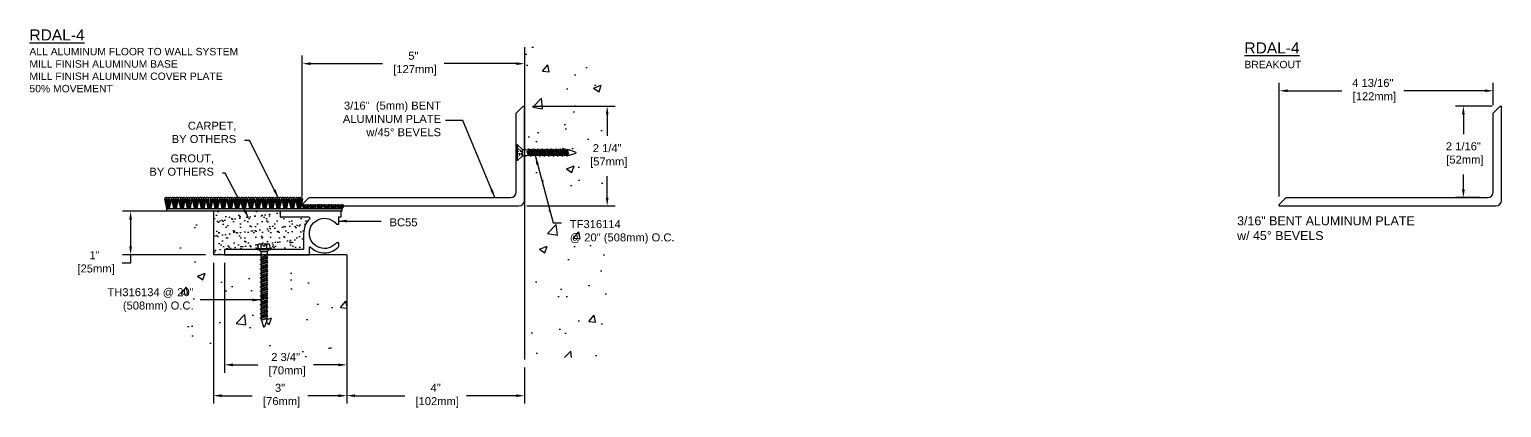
# Model space of a CAD drawing. Header units: inches. Extents: x -4.3 to 28.8, y 1 to 9.6.
import ezdxf

# ---------------------------------------------------------------- set-up
doc = ezdxf.new("R2010")
doc.units = ezdxf.units.IN
doc.header["$MEASUREMENT"] = 0
for name, color, linetype in [('Anchors', 4, 'Continuous'), ('Conditions', 1, 'Continuous'), ('Dimensions', 3, 'Continuous'), ('Metals', 7, 'Continuous'), ('Text', 2, 'Continuous')]:
    doc.layers.add(name, color=color, linetype=linetype)
doc.styles.add('ARIAL', font='arial.ttf')
doc.styles.get("Standard").update_dxf_attribs({"font": 'arial.ttf'})
doc.dimstyles.new('ARIAL', dxfattribs={"dimtxt": 0.18, "dimasz": 0.1875, "dimexe": 0.18, "dimexo": 0.18, "dimgap": 0.1875, "dimtad": 0, "dimtih": 1, "dimtoh": 1, "dimdec": 4, "dimzin": 0, "dimdsep": 46, "dimlunit": 4, "dimtxsty": 'ARIAL', "dimcen": 0.09, "dimadec": 0, "dimazin": 0, "dimtfac": 1, "dimtdec": 4, "dimtofl": 0, "dimtmove": 0, "dimatfit": 3, "dimfxl": 0, "dimfrac": 2, "dimtolj": 1, "dimtzin": 0, "dimarcsym": 0})

# ---------------------------------------------------------------- blocks, each defined once
blk = doc.blocks.new('Bc55')
blk.add_lwpolyline([(1.38, 0.855), (2.013, 0.855, -0.659567), (2.035, 0.804, 0.192706), (1.905, 0.48), (1.905, 0.12), (0.125, 0.12), (0.125, 0), (2.035, 0), (2.035, 0.162, -0.671875), (2.061, 0.172, 0.430668), (2.7, 0.183), (2.7, 0.27), (2.642, 0.27, -2.892356), (2.642, 0.69), (2.7, 0.69), (2.7, 0.855), (2.75, 0.855), (2.75, 0.98), (1.38, 0.98)], format="xyb", close=True)
blk = doc.blocks.new('TF-316114')
for p, q in [((-0.163, 0), (0.163, 0)), ((-0.104, -0.013), (-0.113, 0)), ((-0.176, -0.029), (-0.175, -0.01)), ((-0.176, -0.029), (0.176, -0.029)), ((-0.176, -0.029), (-0.07, -0.141)), ((-0.082, -0.047), (-0.091, -0.032)), ((-0.086, -0.33), (0.086, -0.28)), ((-0.086, -0.33), (-0.062, -0.317)), ((-0.086, -0.33), (-0.062, -0.343)), ((-0.074, -0.28), (0.032, -0.243)), ((-0.074, -0.28), (-0.062, -0.273)), ((-0.074, -0.28), (-0.062, -0.286)), ((-0.074, -0.381), (0.074, -0.33)), ((-0.07, -0.141), (0.07, -0.141)), ((-0.07, -0.141), (-0.07, -0.208)), ((-0.053, -0.09), (-0.069, -0.066)), ((-0.069, -0.218), (-0.063, -0.244)), ((-0.062, -0.273), (0.032, -0.243)), ((0.032, -0.243), (-0.062, -0.286)), ((-0.062, -0.253), (-0.062, -0.273)), ((0.062, -0.267), (-0.062, -0.317)), ((-0.062, -0.286), (-0.062, -0.317)), ((0.062, -0.293), (-0.062, -0.343)), ((-0.062, -0.375), (0.062, -0.324)), ((-0.031, -0.125), (-0.044, -0.104)), ((-0.031, -0.005), (-0.031, 0)), ((-0.03, -0.026), (-0.03, -0.019)), ((-0.028, -0.051), (-0.029, -0.032)), ((-0.026, -0.091), (-0.028, -0.065)), ((-0.024, -0.126), (-0.025, -0.11)), ((-0.024, -0.135), (-0.011, -0.135)), ((-0.002, -0.135), (0.018, -0.135)), ((0.037, -0.115), (0.024, -0.135)), ((0.024, -0.135), (0.025, -0.125)), ((0.025, -0.11), (0.026, -0.09)), ((0.027, -0.07), (0.029, -0.048)), ((0.03, -0.026), (0.031, -0.008)), ((0.066, -0.071), (0.049, -0.098)), ((0.062, -0.253), (0.062, -0.267)), ((0.086, -0.28), (0.062, -0.267)), ((0.086, -0.28), (0.062, -0.293)), ((0.062, -0.293), (0.062, -0.324)), ((0.074, -0.33), (0.062, -0.324)), ((0.074, -0.33), (0.062, -0.337)), ((0.069, -0.218), (0.063, -0.244)), ((0.07, -0.141), (0.176, -0.029)), ((0.07, -0.141), (0.07, -0.208)), ((0.09, -0.035), (0.075, -0.058)), ((0.11, -0.005), (0.098, -0.022)), ((0.176, -0.029), (0.175, -0.01)), ((-0.086, -0.432), (0.086, -0.381)), ((-0.086, -0.432), (-0.062, -0.419)), ((-0.086, -0.432), (-0.062, -0.445)), ((-0.086, -0.534), (0.086, -0.483)), ((-0.086, -0.534), (-0.062, -0.521)), ((-0.086, -0.534), (-0.062, -0.546)), ((-0.086, -0.635), (0.086, -0.584)), ((-0.086, -0.635), (-0.062, -0.622)), ((-0.086, -0.635), (-0.062, -0.648)), ((-0.074, -0.381), (-0.062, -0.375)), ((-0.074, -0.381), (-0.062, -0.387)), ((-0.074, -0.483), (0.074, -0.432)), ((-0.074, -0.483), (-0.062, -0.477)), ((-0.074, -0.483), (-0.062, -0.489)), ((-0.074, -0.584), (0.074, -0.534)), ((-0.074, -0.584), (-0.062, -0.578)), ((-0.074, -0.584), (-0.062, -0.59)), ((-0.074, -0.686), (0.074, -0.635)), ((0.062, -0.337), (-0.062, -0.387)), ((-0.062, -0.343), (-0.062, -0.375)), ((0.062, -0.368), (-0.062, -0.419)), ((-0.062, -0.387), (-0.062, -0.419)), ((0.062, -0.394), (-0.062, -0.445)), ((-0.062, -0.477), (0.062, -0.426)), ((0.062, -0.438), (-0.062, -0.489)), ((-0.062, -0.445), (-0.062, -0.477)), ((0.062, -0.47), (-0.062, -0.521)), ((-0.062, -0.489), (-0.062, -0.521)), ((0.062, -0.496), (-0.062, -0.546)), ((-0.062, -0.578), (0.062, -0.527)), ((0.062, -0.54), (-0.062, -0.59)), ((-0.062, -0.546), (-0.062, -0.578)), ((0.062, -0.571), (-0.062, -0.622)), ((-0.062, -0.59), (-0.062, -0.622)), ((0.062, -0.597), (-0.062, -0.648)), ((-0.062, -0.68), (0.062, -0.629)), ((0.062, -0.641), (-0.062, -0.692)), ((-0.062, -0.648), (-0.062, -0.68)), ((0.062, -0.337), (0.062, -0.368)), ((0.086, -0.381), (0.062, -0.368)), ((0.086, -0.381), (0.062, -0.394)), ((0.062, -0.394), (0.062, -0.426)), ((0.074, -0.432), (0.062, -0.426)), ((0.074, -0.432), (0.062, -0.438)), ((0.062, -0.438), (0.062, -0.47)), ((0.086, -0.483), (0.062, -0.47)), ((0.086, -0.483), (0.062, -0.496)), ((0.062, -0.496), (0.062, -0.527)), ((0.074, -0.534), (0.062, -0.527)), ((0.074, -0.534), (0.062, -0.54)), ((0.062, -0.54), (0.062, -0.571)), ((0.086, -0.584), (0.062, -0.571)), ((0.086, -0.584), (0.062, -0.597)), ((0.062, -0.597), (0.062, -0.629)), ((0.074, -0.635), (0.062, -0.629)), ((0.074, -0.635), (0.062, -0.641)), ((0.062, -0.641), (0.062, -0.673)), ((-0.086, -0.737), (0.086, -0.686)), ((-0.086, -0.737), (-0.062, -0.724)), ((-0.086, -0.737), (-0.062, -0.75)), ((-0.086, -0.838), (0.086, -0.787)), ((-0.086, -0.838), (-0.062, -0.825)), ((-0.086, -0.838), (-0.062, -0.851)), ((-0.086, -0.94), (0.086, -0.889)), ((-0.086, -0.94), (-0.062, -0.927)), ((-0.086, -0.94), (-0.062, -0.953)), ((-0.086, -1.041), (0.086, -0.991)), ((-0.074, -0.686), (-0.062, -0.68)), ((-0.074, -0.686), (-0.062, -0.692)), ((-0.074, -0.787), (0.074, -0.737)), ((-0.074, -0.787), (-0.062, -0.781)), ((-0.074, -0.787), (-0.062, -0.794)), ((-0.074, -0.889), (0.074, -0.838)), ((-0.074, -0.889), (-0.062, -0.883)), ((-0.074, -0.889), (-0.062, -0.895)), ((-0.074, -0.991), (0.074, -0.94)), ((-0.074, -0.991), (-0.062, -0.984)), ((-0.074, -0.991), (-0.062, -0.997)), ((0.062, -0.673), (-0.062, -0.724)), ((-0.062, -0.692), (-0.062, -0.724)), ((0.062, -0.699), (-0.062, -0.75)), ((-0.062, -0.781), (0.062, -0.73)), ((0.062, -0.743), (-0.062, -0.794)), ((-0.062, -0.75), (-0.062, -0.781)), ((0.062, -0.774), (-0.062, -0.825)), ((-0.062, -0.794), (-0.062, -0.825)), ((0.062, -0.8), (-0.062, -0.851)), ((-0.062, -0.883), (0.062, -0.832)), ((0.062, -0.844), (-0.062, -0.895)), ((-0.062, -0.851), (-0.062, -0.883)), ((0.062, -0.876), (-0.062, -0.927)), ((-0.062, -0.895), (-0.062, -0.927)), ((0.062, -0.902), (-0.062, -0.953)), ((-0.062, -0.984), (0.062, -0.934)), ((0.062, -0.946), (-0.062, -0.997)), ((-0.062, -0.953), (-0.062, -0.984)), ((0.062, -0.978), (-0.062, -1.028)), ((0.086, -0.686), (0.062, -0.673)), ((0.086, -0.686), (0.062, -0.699)), ((0.062, -0.699), (0.062, -0.73)), ((0.074, -0.737), (0.062, -0.73)), ((0.074, -0.737), (0.062, -0.743)), ((0.062, -0.743), (0.062, -0.774)), ((0.086, -0.787), (0.062, -0.774)), ((0.086, -0.787), (0.062, -0.8)), ((0.062, -0.8), (0.062, -0.832)), ((0.074, -0.838), (0.062, -0.832)), ((0.074, -0.838), (0.062, -0.844)), ((0.062, -0.844), (0.062, -0.876)), ((0.086, -0.889), (0.062, -0.876)), ((0.086, -0.889), (0.062, -0.902)), ((0.062, -0.902), (0.062, -0.934)), ((0.074, -0.94), (0.062, -0.934)), ((0.074, -0.94), (0.062, -0.946)), ((0.062, -0.946), (0.062, -0.978)), ((0.086, -0.991), (0.062, -0.978)), ((0.086, -0.991), (0.062, -1.003)), ((-0.086, -1.041), (-0.062, -1.028)), ((-0.086, -1.041), (-0.062, -1.054)), ((-0.086, -1.143), (0.086, -1.092)), ((-0.086, -1.143), (-0.062, -1.13)), ((-0.086, -1.143), (-0.062, -1.156)), ((-0.074, -1.092), (0.074, -1.041)), ((-0.074, -1.092), (-0.062, -1.086)), ((-0.074, -1.092), (-0.062, -1.098)), ((-0.062, -0.997), (-0.062, -1.028)), ((0.062, -1.003), (-0.062, -1.054)), ((-0.062, -1.086), (0.062, -1.035)), ((0.062, -1.047), (-0.062, -1.098)), ((-0.062, -1.054), (-0.062, -1.086)), ((0.062, -1.079), (-0.062, -1.13)), ((-0.062, -1.098), (-0.062, -1.13)), ((0.062, -1.105), (-0.062, -1.156)), ((-0.062, -1.156), (-0.062, -1.182)), ((-0.06, -1.197), (-0.01, -1.34)), ((-0.034, -1.18), (0.062, -1.137)), ((-0.034, -1.18), (0.074, -1.143)), ((0.062, -1.149), (-0.034, -1.18)), ((0.06, -1.197), (0.01, -1.34)), ((0.062, -1.003), (0.062, -1.035)), ((0.074, -1.041), (0.062, -1.035)), ((0.074, -1.041), (0.062, -1.047)), ((0.062, -1.047), (0.062, -1.079)), ((0.086, -1.092), (0.062, -1.079)), ((0.086, -1.092), (0.062, -1.105)), ((0.062, -1.105), (0.062, -1.137)), ((0.074, -1.143), (0.062, -1.137)), ((0.074, -1.143), (0.062, -1.149)), ((0.062, -1.149), (0.062, -1.182))]:
    blk.add_line(p, q)
for centre, radius, start, end in [((-0.163, -0.011), 0.0112, 90, 175), ((-0.023, -0.208), 0.0465, 180, 191.9357), ((-0.109, -0.253), 0.0465, 0, 11.9357), ((0.109, -0.253), 0.0465, 168.0643, 180), ((0.023, -0.208), 0.0465, 348.0643, 0), ((0.163, -0.011), 0.0112, 5, 90), ((-0.016, -1.182), 0.0465, 180, 199.3058), ((0.016, -1.182), 0.0465, 340.6942, 0), ((0, -1.335), 0.0106, 204.1001, 335.8999)]:
    blk.add_arc(centre, radius, start, end)
blk = doc.blocks.new('TF316114')
blk.add_blockref('TF-316114', (0, 0))
blk = doc.blocks.new('*D3')
at = {"layer": 'Defpoints', "color": 0}
for p in [(6.827, 9.157), (1.827, 8.788), (1.827, 5.613)]:
    blk.add_point(p, dxfattribs=at)
at = {"layer": 'Dimensions', "color": 0, "lineweight": -2}
for p, q in [((1.827, 5.793), (1.827, 8.968)), ((6.827, 8.977), (6.827, 8.608)), ((2.015, 8.788), (3.632, 8.788)), ((6.64, 8.788), (5.022, 8.788))]:
    blk.add_line(p, q, dxfattribs=at)
at = {"layer": 'Dimensions', "color": 0}
for points in [[(2.015, 8.819), (2.015, 8.756), (1.827, 8.788)], [(6.64, 8.819), (6.64, 8.756), (6.827, 8.788)]]:
    blk.add_solid(points, dxfattribs=at)
at = {"layer": 'Dimensions', "color": 0, "insert": (4.327, 8.788), "char_height": 0.18, "attachment_point": 5, "style": 'ARIAL'}
blk.add_mtext('\\A1;5"\\P [127mm]', dxfattribs=at)
blk = doc.blocks.new('TH-316134')
for p, q in [((-0.157, 0.019), (0.157, 0.019)), ((-0.157, 0), (-0.157, 0.019)), ((-0.157, 0), (0.157, 0)), ((-0.135, 0.029), (-0.129, 0.1)), ((-0.115, 0), (-0.07, -0.045)), ((-0.097, 0.127), (-0.027, 0.127)), ((-0.065, 0.019), (-0.065, 0.1)), ((-0.023, 0.083), (-0.027, 0.127)), ((-0.023, 0.083), (0.023, 0.083)), ((0.023, 0.083), (0.027, 0.127)), ((0.027, 0.127), (0.097, 0.127)), ((0.064, 0.019), (0.064, 0.1)), ((0.115, 0), (0.07, -0.045)), ((0.135, 0.029), (0.129, 0.1)), ((0.157, 0.019), (0.157, 0)), ((-0.086, -0.234), (0.086, -0.184)), ((-0.086, -0.234), (-0.062, -0.221)), ((-0.086, -0.234), (-0.062, -0.247)), ((-0.086, -0.336), (0.086, -0.285)), ((-0.086, -0.336), (-0.062, -0.323)), ((-0.074, -0.184), (0.032, -0.147)), ((-0.074, -0.184), (-0.062, -0.177)), ((-0.074, -0.184), (-0.062, -0.19)), ((-0.074, -0.285), (0.074, -0.234)), ((-0.074, -0.285), (-0.062, -0.279)), ((-0.074, -0.285), (-0.062, -0.291)), ((-0.07, -0.045), (0.07, -0.045)), ((-0.07, -0.045), (-0.07, -0.112)), ((-0.069, -0.122), (-0.063, -0.148)), ((0.032, -0.147), (-0.062, -0.19)), ((-0.062, -0.177), (0.032, -0.147)), ((-0.062, -0.157), (-0.062, -0.177)), ((0.062, -0.171), (-0.062, -0.221)), ((-0.062, -0.19), (-0.062, -0.221)), ((0.062, -0.197), (-0.062, -0.247)), ((-0.062, -0.279), (0.062, -0.228)), ((0.062, -0.241), (-0.062, -0.291)), ((-0.062, -0.247), (-0.062, -0.279)), ((0.062, -0.272), (-0.062, -0.323)), ((-0.062, -0.291), (-0.062, -0.323)), ((0.062, -0.298), (-0.062, -0.349)), ((-0.062, -0.381), (0.062, -0.33)), ((0.062, -0.157), (0.062, -0.171)), ((0.086, -0.184), (0.062, -0.171)), ((0.086, -0.184), (0.062, -0.197)), ((0.062, -0.197), (0.062, -0.228)), ((0.074, -0.234), (0.062, -0.228)), ((0.074, -0.234), (0.062, -0.241)), ((0.062, -0.241), (0.062, -0.272)), ((0.086, -0.285), (0.062, -0.272)), ((0.086, -0.285), (0.062, -0.298)), ((0.062, -0.298), (0.062, -0.33)), ((0.074, -0.336), (0.062, -0.33)), ((0.069, -0.122), (0.063, -0.148)), ((0.07, -0.045), (0.07, -0.112)), ((-0.086, -0.336), (-0.062, -0.349)), ((-0.086, -0.437), (0.086, -0.387)), ((-0.086, -0.437), (-0.062, -0.425)), ((-0.086, -0.437), (-0.062, -0.45)), ((-0.086, -0.539), (0.086, -0.488)), ((-0.086, -0.539), (-0.062, -0.526)), ((-0.086, -0.539), (-0.062, -0.552)), ((-0.086, -0.641), (0.086, -0.59)), ((-0.086, -0.641), (-0.062, -0.628)), ((-0.086, -0.641), (-0.062, -0.654)), ((-0.074, -0.387), (0.074, -0.336)), ((-0.074, -0.387), (-0.062, -0.381)), ((-0.074, -0.387), (-0.062, -0.393)), ((-0.074, -0.488), (0.074, -0.437)), ((-0.074, -0.488), (-0.062, -0.482)), ((-0.074, -0.488), (-0.062, -0.494)), ((-0.074, -0.59), (0.074, -0.539)), ((-0.074, -0.59), (-0.062, -0.584)), ((-0.074, -0.59), (-0.062, -0.596)), ((-0.074, -0.691), (0.074, -0.641)), ((0.062, -0.342), (-0.062, -0.393)), ((-0.062, -0.349), (-0.062, -0.381)), ((0.062, -0.374), (-0.062, -0.425)), ((-0.062, -0.393), (-0.062, -0.425)), ((0.062, -0.4), (-0.062, -0.45)), ((-0.062, -0.482), (0.062, -0.431)), ((0.062, -0.444), (-0.062, -0.494)), ((-0.062, -0.45), (-0.062, -0.482)), ((0.062, -0.475), (-0.062, -0.526)), ((-0.062, -0.494), (-0.062, -0.526)), ((0.062, -0.501), (-0.062, -0.552)), ((-0.062, -0.584), (0.062, -0.533)), ((0.062, -0.545), (-0.062, -0.596)), ((-0.062, -0.552), (-0.062, -0.584)), ((0.062, -0.577), (-0.062, -0.628)), ((-0.062, -0.596), (-0.062, -0.628)), ((0.062, -0.603), (-0.062, -0.654)), ((-0.062, -0.685), (0.062, -0.634)), ((0.062, -0.647), (-0.062, -0.698)), ((-0.062, -0.654), (-0.062, -0.685)), ((0.074, -0.336), (0.062, -0.342)), ((0.062, -0.342), (0.062, -0.374)), ((0.086, -0.387), (0.062, -0.374)), ((0.086, -0.387), (0.062, -0.4)), ((0.062, -0.4), (0.062, -0.431)), ((0.074, -0.437), (0.062, -0.431)), ((0.074, -0.437), (0.062, -0.444)), ((0.062, -0.444), (0.062, -0.475)), ((0.086, -0.488), (0.062, -0.475)), ((0.086, -0.488), (0.062, -0.501)), ((0.062, -0.501), (0.062, -0.533)), ((0.074, -0.539), (0.062, -0.533)), ((0.074, -0.539), (0.062, -0.545)), ((0.062, -0.545), (0.062, -0.577)), ((0.086, -0.59), (0.062, -0.577)), ((0.086, -0.59), (0.062, -0.603)), ((0.062, -0.603), (0.062, -0.634)), ((0.074, -0.641), (0.062, -0.634)), ((0.074, -0.641), (0.062, -0.647)), ((0.062, -0.647), (0.062, -0.678)), ((-0.086, -0.742), (0.086, -0.691)), ((-0.086, -0.742), (-0.062, -0.729)), ((-0.086, -0.742), (-0.062, -0.755)), ((-0.086, -0.844), (0.086, -0.793)), ((-0.086, -0.844), (-0.062, -0.831)), ((-0.086, -0.844), (-0.062, -0.857)), ((-0.086, -0.945), (0.086, -0.895)), ((-0.086, -0.945), (-0.062, -0.932)), ((-0.086, -0.945), (-0.062, -0.958)), ((-0.074, -0.691), (-0.062, -0.685)), ((-0.074, -0.691), (-0.062, -0.698)), ((-0.074, -0.793), (0.074, -0.742)), ((-0.074, -0.793), (-0.062, -0.787)), ((-0.074, -0.793), (-0.062, -0.799)), ((-0.074, -0.895), (0.074, -0.844)), ((-0.074, -0.895), (-0.062, -0.888)), ((-0.074, -0.895), (-0.062, -0.901)), ((-0.074, -0.996), (0.074, -0.945)), ((-0.074, -0.996), (-0.062, -0.99)), ((0.062, -0.678), (-0.062, -0.729)), ((-0.062, -0.698), (-0.062, -0.729)), ((0.062, -0.704), (-0.062, -0.755)), ((-0.062, -0.787), (0.062, -0.736)), ((0.062, -0.748), (-0.062, -0.799)), ((-0.062, -0.755), (-0.062, -0.787)), ((0.062, -0.78), (-0.062, -0.831)), ((-0.062, -0.799), (-0.062, -0.831)), ((0.062, -0.806), (-0.062, -0.857)), ((-0.062, -0.888), (0.062, -0.838)), ((0.062, -0.85), (-0.062, -0.901)), ((-0.062, -0.857), (-0.062, -0.888)), ((0.062, -0.882), (-0.062, -0.932)), ((-0.062, -0.901), (-0.062, -0.932)), ((0.062, -0.907), (-0.062, -0.958)), ((-0.062, -0.99), (0.062, -0.939)), ((0.062, -0.951), (-0.062, -1.002)), ((-0.062, -0.958), (-0.062, -0.99)), ((0.062, -0.983), (-0.062, -1.034)), ((0.086, -0.691), (0.062, -0.678)), ((0.086, -0.691), (0.062, -0.704)), ((0.062, -0.704), (0.062, -0.736)), ((0.074, -0.742), (0.062, -0.736)), ((0.074, -0.742), (0.062, -0.748)), ((0.062, -0.748), (0.062, -0.78)), ((0.086, -0.793), (0.062, -0.78)), ((0.086, -0.793), (0.062, -0.806)), ((0.062, -0.806), (0.062, -0.838)), ((0.074, -0.844), (0.062, -0.838)), ((0.074, -0.844), (0.062, -0.85)), ((0.062, -0.85), (0.062, -0.882)), ((0.086, -0.895), (0.062, -0.882)), ((0.086, -0.895), (0.062, -0.907)), ((0.062, -0.907), (0.062, -0.939)), ((0.074, -0.945), (0.062, -0.939)), ((0.074, -0.945), (0.062, -0.951)), ((0.062, -0.951), (0.062, -0.983)), ((0.086, -0.996), (0.062, -0.983)), ((-0.086, -1.047), (0.086, -0.996)), ((-0.086, -1.047), (-0.062, -1.034)), ((-0.086, -1.047), (-0.062, -1.06)), ((-0.086, -1.141), (0.086, -1.09)), ((-0.086, -1.141), (-0.062, -1.128)), ((-0.086, -1.141), (-0.062, -1.154)), ((-0.086, -1.242), (0.086, -1.191)), ((-0.086, -1.242), (-0.062, -1.229)), ((-0.086, -1.242), (-0.062, -1.255)), ((-0.086, -1.344), (0.086, -1.293)), ((-0.074, -0.996), (-0.062, -1.002)), ((-0.074, -1.09), (0.074, -1.039)), ((-0.074, -1.09), (-0.062, -1.084)), ((-0.074, -1.09), (-0.062, -1.096)), ((-0.074, -1.191), (0.074, -1.141)), ((-0.074, -1.191), (-0.062, -1.185)), ((-0.074, -1.191), (-0.062, -1.198)), ((-0.074, -1.293), (0.074, -1.242)), ((-0.074, -1.293), (-0.062, -1.287)), ((-0.074, -1.293), (-0.062, -1.299)), ((-0.062, -1.002), (-0.062, -1.034)), ((0.062, -1.009), (-0.062, -1.06)), ((-0.062, -1.084), (0.062, -1.033)), ((0.062, -1.045), (-0.062, -1.096)), ((-0.062, -1.052), (-0.062, -1.084)), ((0.062, -1.077), (-0.062, -1.128)), ((-0.062, -1.096), (-0.062, -1.128)), ((0.062, -1.103), (-0.062, -1.154)), ((-0.062, -1.185), (0.062, -1.134)), ((0.062, -1.147), (-0.062, -1.198)), ((-0.062, -1.154), (-0.062, -1.185)), ((0.062, -1.178), (-0.062, -1.229)), ((-0.062, -1.198), (-0.062, -1.229)), ((0.062, -1.204), (-0.062, -1.255)), ((-0.062, -1.287), (0.062, -1.236)), ((0.062, -1.248), (-0.062, -1.299)), ((-0.062, -1.255), (-0.062, -1.287)), ((0.062, -1.28), (-0.062, -1.331)), ((-0.062, -1.299), (-0.062, -1.331)), ((0.062, -1.306), (-0.062, -1.357)), ((0.086, -0.996), (0.062, -1.009)), ((0.062, -1.001), (0.062, -1.033)), ((0.074, -1.039), (0.062, -1.033)), ((0.074, -1.039), (0.062, -1.045)), ((0.062, -1.045), (0.062, -1.077)), ((0.086, -1.09), (0.062, -1.077)), ((0.086, -1.09), (0.062, -1.103)), ((0.062, -1.103), (0.062, -1.134)), ((0.074, -1.141), (0.062, -1.134)), ((0.074, -1.141), (0.062, -1.147)), ((0.062, -1.147), (0.062, -1.178)), ((0.086, -1.191), (0.062, -1.178)), ((0.086, -1.191), (0.062, -1.204)), ((0.062, -1.204), (0.062, -1.236)), ((0.074, -1.242), (0.062, -1.236)), ((0.074, -1.242), (0.062, -1.248)), ((0.062, -1.248), (0.062, -1.28)), ((0.086, -1.293), (0.062, -1.28)), ((0.086, -1.293), (0.062, -1.306)), ((0.062, -1.306), (0.062, -1.338)), ((-0.086, -1.344), (-0.062, -1.331)), ((-0.086, -1.344), (-0.062, -1.357)), ((-0.086, -1.445), (0.086, -1.395)), ((-0.086, -1.445), (-0.062, -1.432)), ((-0.086, -1.445), (-0.062, -1.458)), ((-0.086, -1.547), (0.086, -1.496)), ((-0.086, -1.547), (-0.062, -1.534)), ((-0.086, -1.547), (-0.062, -1.56)), ((-0.074, -1.395), (0.074, -1.344)), ((-0.074, -1.395), (-0.062, -1.388)), ((-0.074, -1.395), (-0.062, -1.401)), ((-0.074, -1.496), (0.074, -1.445)), ((-0.074, -1.496), (-0.062, -1.49)), ((-0.074, -1.496), (-0.062, -1.502)), ((-0.062, -1.388), (0.062, -1.338)), ((0.062, -1.35), (-0.062, -1.401)), ((-0.062, -1.357), (-0.062, -1.388)), ((0.062, -1.382), (-0.062, -1.432)), ((-0.062, -1.401), (-0.062, -1.432)), ((0.062, -1.407), (-0.062, -1.458)), ((-0.062, -1.49), (0.062, -1.439)), ((0.062, -1.451), (-0.062, -1.502)), ((-0.062, -1.458), (-0.062, -1.49)), ((0.062, -1.483), (-0.062, -1.534)), ((-0.062, -1.502), (-0.062, -1.534)), ((0.062, -1.509), (-0.062, -1.56)), ((-0.062, -1.56), (-0.062, -1.586)), ((-0.06, -1.601), (-0.01, -1.744)), ((-0.034, -1.584), (0.062, -1.541)), ((-0.034, -1.584), (0.074, -1.547)), ((0.062, -1.553), (-0.034, -1.584)), ((0.06, -1.601), (0.01, -1.744)), ((0.074, -1.344), (0.062, -1.338)), ((0.074, -1.344), (0.062, -1.35)), ((0.062, -1.35), (0.062, -1.382)), ((0.086, -1.395), (0.062, -1.382)), ((0.086, -1.395), (0.062, -1.407)), ((0.062, -1.407), (0.062, -1.439)), ((0.074, -1.445), (0.062, -1.439)), ((0.074, -1.445), (0.062, -1.451)), ((0.062, -1.451), (0.062, -1.483)), ((0.086, -1.496), (0.062, -1.483)), ((0.086, -1.496), (0.062, -1.509)), ((0.062, -1.509), (0.062, -1.541)), ((0.074, -1.547), (0.062, -1.541)), ((0.074, -1.547), (0.062, -1.553)), ((0.062, -1.553), (0.062, -1.586))]:
    blk.add_line(p, q)
for centre, radius, start, end in [((-0.146, 0.03), 0.0112, 270, 355), ((-0.097, 0.095), 0.0327, 9.285, 170.715), ((0, 0.038), 0.0896, 107.4215, 136.0407), ((0, 0.038), 0.0896, 43.9593, 72.5785), ((0.097, 0.095), 0.0327, 9.285, 170.715), ((0.146, 0.03), 0.0112, 185, 270), ((-0.023, -0.112), 0.0465, 180, 191.9357), ((-0.109, -0.157), 0.0465, 0, 11.9357), ((0.109, -0.157), 0.0465, 168.0643, 180), ((0.023, -0.112), 0.0465, 348.0643, 0), ((-0.016, -1.586), 0.0465, 180, 199.3058), ((0.016, -1.586), 0.0465, 340.6942, 0), ((0, -1.739), 0.0106, 204.1001, 335.8999)]:
    blk.add_arc(centre, radius, start, end)
blk = doc.blocks.new('TH316134')
blk.add_blockref('TH-316134', (0, 0))
blk = doc.blocks.new('*D6')
at = {"layer": 'Defpoints', "color": 0}
for p in [(0.077, 4.484), (2.827, 2.825), (0.077, 2.002)]:
    blk.add_point(p, dxfattribs=at)
at = {"layer": 'Dimensions', "color": 0, "lineweight": -2}
for p, q in [((0.077, 4.304), (0.077, 1.822)), ((2.827, 2.645), (2.827, 1.822)), ((0.265, 2.002), (0.827, 2.002)), ((2.64, 2.002), (2.077, 2.002))]:
    blk.add_line(p, q, dxfattribs=at)
at = {"layer": 'Dimensions', "color": 0}
for points in [[(0.265, 2.033), (0.265, 1.971), (0.077, 2.002)], [(2.64, 2.033), (2.64, 1.971), (2.827, 2.002)]]:
    blk.add_solid(points, dxfattribs=at)
at = {"layer": 'Dimensions', "color": 0, "insert": (1.452, 2.002), "char_height": 0.18, "attachment_point": 5, "style": 'ARIAL'}
blk.add_mtext('\\A1;2 3/4"\\P [70mm]', dxfattribs=at)
blk = doc.blocks.new('*D7')
at = {"layer": 'Defpoints', "color": 0}
for p in [(2.827, 2.126), (6.827, 2.126), (6.827, 1.308)]:
    blk.add_point(p, dxfattribs=at)
at = {"layer": 'Dimensions', "color": 0, "lineweight": -2}
for p, q in [((2.827, 1.946), (2.827, 1.128)), ((6.827, 1.946), (6.827, 1.128)), ((3.015, 1.308), (4.132, 1.308)), ((6.64, 1.308), (5.522, 1.308))]:
    blk.add_line(p, q, dxfattribs=at)
at = {"layer": 'Dimensions', "color": 0}
for points in [[(3.015, 1.339), (3.015, 1.276), (2.827, 1.308)], [(6.64, 1.339), (6.64, 1.276), (6.827, 1.308)]]:
    blk.add_solid(points, dxfattribs=at)
at = {"layer": 'Dimensions', "color": 0, "insert": (4.827, 1.308), "char_height": 0.18, "attachment_point": 5, "style": 'ARIAL'}
blk.add_mtext('\\A1;4"\\P [102mm]', dxfattribs=at)
blk = doc.blocks.new('*D8')
at = {"layer": 'Defpoints', "color": 0}
for p in [(-0.173, 4.484), (2.827, 2.126), (-0.173, 1.308)]:
    blk.add_point(p, dxfattribs=at)
at = {"layer": 'Dimensions', "color": 0, "lineweight": -2}
for p, q in [((-0.173, 4.304), (-0.173, 1.128)), ((2.827, 1.946), (2.827, 1.128)), ((0.015, 1.308), (0.702, 1.308)), ((2.64, 1.308), (1.952, 1.308))]:
    blk.add_line(p, q, dxfattribs=at)
at = {"layer": 'Dimensions', "color": 0}
for points in [[(0.015, 1.339), (0.015, 1.276), (-0.173, 1.308)], [(2.64, 1.339), (2.64, 1.276), (2.827, 1.308)]]:
    blk.add_solid(points, dxfattribs=at)
at = {"layer": 'Dimensions', "color": 0, "insert": (1.327, 1.308), "char_height": 0.18, "attachment_point": 5, "style": 'ARIAL'}
blk.add_mtext('\\A1;3"\\P [76mm]', dxfattribs=at)
blk = doc.blocks.new('*D9')
at = {"layer": 'Defpoints', "color": 0}
for p in [(6.827, 7.832), (6.702, 5.582), (8.686, 5.582)]:
    blk.add_point(p, dxfattribs=at)
at = {"layer": 'Dimensions', "color": 0, "lineweight": -2}
for p, q in [((7.007, 7.832), (8.866, 7.832)), ((8.686, 7.644), (8.686, 7.161)), ((8.686, 5.769), (8.686, 6.253)), ((6.882, 5.582), (8.866, 5.582))]:
    blk.add_line(p, q, dxfattribs=at)
at = {"layer": 'Dimensions', "color": 0}
for points in [[(8.655, 7.644), (8.717, 7.644), (8.686, 7.832)], [(8.655, 5.769), (8.717, 5.769), (8.686, 5.582)]]:
    blk.add_solid(points, dxfattribs=at)
at = {"layer": 'Dimensions', "color": 0, "insert": (8.686, 6.707), "char_height": 0.18, "attachment_point": 5, "style": 'ARIAL'}
blk.add_mtext('\\A1;2 1/4"\\P [57mm]', dxfattribs=at)
blk = doc.blocks.new('PLATE5')
at = {"layer": 'Metals'}
for p, q in [((2.121, 0.868), (1.965, 0.711)), ((1.965, -1.07), (1.965, 0.711)), ((2.121, 0.868), (2.152, 0.868)), ((2.152, -1.257), (2.152, 0.868)), ((-2.848, -1.352), (-2.691, -1.195)), ((-2.691, -1.195), (1.84, -1.195)), ((-2.848, -1.382), (-2.848, -1.352)), ((-2.848, -1.382), (2.027, -1.382))]:
    blk.add_line(p, q, dxfattribs=at)
for centre in [(1.84, -1.07), (2.027, -1.257)]:
    blk.add_arc(centre, 0.125, 270, 0, dxfattribs=at)
blk = doc.blocks.new('*D11')
at = {"layer": 'Defpoints', "color": 0}
for p in [(-0.953, 5.464), (-2.035, 4.484), (-0.173, 4.484)]:
    blk.add_point(p, dxfattribs=at)
at = {"layer": 'Dimensions', "color": 0, "lineweight": -2}
for p, q in [((-1.133, 5.464), (-2.215, 5.464)), ((-2.035, 5.276), (-2.035, 4.671)), ((-0.353, 4.484), (-2.215, 4.484)), ((-2.035, 4.484), (-2.035, 4.296)), ((-2.035, 4.296), (-2.222, 4.296))]:
    blk.add_line(p, q, dxfattribs=at)
at = {"layer": 'Dimensions', "color": 0}
for points in [[(-2.066, 5.276), (-2.004, 5.276), (-2.035, 5.464)], [(-2.066, 4.671), (-2.004, 4.671), (-2.035, 4.484)]]:
    blk.add_solid(points, dxfattribs=at)
at = {"layer": 'Dimensions', "color": 0, "insert": (-2.847, 4.296), "char_height": 0.18, "attachment_point": 5, "style": 'ARIAL'}
blk.add_mtext('\\A1;1"\\P [25mm]', dxfattribs=at)
blk = doc.blocks.new('*D12')
at = {"layer": 'Defpoints', "color": 0}
for p in [(28.619, 8.177), (28.619, 7.676), (23.807, 5.613)]:
    blk.add_point(p, dxfattribs=at)
at = {"layer": 'Dimensions', "color": 0, "lineweight": -2}
for p, q in [((23.807, 5.793), (23.807, 8.357)), ((28.619, 7.856), (28.619, 8.357)), ((23.994, 8.177), (25.216, 8.177)), ((28.432, 8.177), (26.606, 8.177))]:
    blk.add_line(p, q, dxfattribs=at)
at = {"layer": 'Dimensions', "color": 0}
for points in [[(23.994, 8.208), (23.994, 8.146), (23.807, 8.177)], [(28.432, 8.208), (28.432, 8.146), (28.619, 8.177)]]:
    blk.add_solid(points, dxfattribs=at)
at = {"layer": 'Dimensions', "color": 0, "insert": (25.911, 8.177), "char_height": 0.18, "attachment_point": 5, "style": 'ARIAL'}
blk.add_mtext('\\A1;4 13/16"\\P [122mm]', dxfattribs=at)
blk = doc.blocks.new('*D13')
at = {"layer": 'Defpoints', "color": 0}
for p in [(28.775, 7.832), (27.948, 5.769), (28.494, 5.769)]:
    blk.add_point(p, dxfattribs=at)
at = {"layer": 'Dimensions', "color": 0, "lineweight": -2}
for p, q in [((28.595, 7.832), (27.768, 7.832)), ((27.948, 7.644), (27.948, 7.203)), ((27.948, 5.957), (27.948, 6.294)), ((28.314, 5.769), (27.768, 5.769))]:
    blk.add_line(p, q, dxfattribs=at)
at = {"layer": 'Dimensions', "color": 0}
for points in [[(27.916, 7.644), (27.979, 7.644), (27.948, 7.832)], [(27.916, 5.957), (27.979, 5.957), (27.948, 5.769)]]:
    blk.add_solid(points, dxfattribs=at)
at = {"layer": 'Dimensions', "color": 0, "insert": (27.948, 6.749), "char_height": 0.18, "attachment_point": 5, "style": 'ARIAL'}
blk.add_mtext('\\A1;2 1/16"\\P [52mm]', dxfattribs=at)
blk = doc.blocks.new('carpet-teeth2')
for points in [[(1.048, 1.253), (1.095, 1.033)], [(1.064, 1.255), (1.095, 1.033)], [(1.093, 1.158), (1.11, 1.033)], [(1.095, 1.033), (1.779, 1.033)], [(1.111, 1.033), (1.111, 1.253)], [(1.126, 1.033), (1.126, 1.158)], [(1.141, 1.033), (1.141, 1.253)], [(1.157, 1.253), (1.141, 1.033)], [(1.16, 1.158), (1.143, 1.038)], [(1.189, 1.255), (1.157, 1.033)], [(1.204, 1.253), (1.157, 1.033)], [(1.204, 1.253), (1.251, 1.033)], [(1.219, 1.255), (1.25, 1.033)], [(1.248, 1.158), (1.266, 1.033)], [(1.251, 1.253), (1.266, 1.033)], [(1.266, 1.033), (1.266, 1.253)], [(1.282, 1.033), (1.282, 1.158)], [(1.297, 1.033), (1.297, 1.253)], [(1.312, 1.253), (1.297, 1.033)], [(1.315, 1.158), (1.297, 1.033)], [(1.344, 1.255), (1.313, 1.033)], [(1.359, 1.253), (1.313, 1.033)], [(1.359, 1.253), (1.406, 1.033)], [(1.374, 1.255), (1.406, 1.033)], [(1.403, 1.158), (1.421, 1.033)], [(1.406, 1.253), (1.422, 1.033)], [(1.422, 1.033), (1.422, 1.253)], [(1.437, 1.033), (1.437, 1.158)], [(1.468, 1.253), (1.452, 1.033)], [(1.452, 1.033), (1.452, 1.253)], [(1.471, 1.158), (1.453, 1.038)], [(1.5, 1.255), (1.468, 1.036)], [(1.515, 1.253), (1.468, 1.036)], [(1.515, 1.253), (1.561, 1.033)], [(1.53, 1.255), (1.561, 1.036)], [(1.559, 1.158), (1.577, 1.033)], [(1.562, 1.253), (1.577, 1.033)], [(1.577, 1.033), (1.577, 1.253)], [(1.592, 1.033), (1.592, 1.158)], [(1.623, 1.253), (1.608, 1.033)], [(1.608, 1.033), (1.608, 1.253)], [(1.626, 1.158), (1.608, 1.033)], [(1.67, 1.253), (1.623, 1.033)], [(1.655, 1.255), (1.624, 1.036)], [(1.67, 1.253), (1.717, 1.033)], [(1.685, 1.255), (1.717, 1.033)], [(1.714, 1.158), (1.732, 1.033)], [(1.717, 1.253), (1.733, 1.033)], [(1.733, 1.033), (1.733, 1.253)], [(1.748, 1.033), (1.748, 1.158)], [(1.779, 1.253), (1.763, 1.033)], [(1.763, 1.033), (1.763, 1.253)], [(1.781, 1.158), (1.764, 1.033)], [(1.81, 1.255), (1.779, 1.036)], [(1.825, 1.253), (1.779, 1.033)]]:
    blk.add_lwpolyline(points)
blk.add_lwpolyline([(1.095, 1.253), (1.111, 1.033)], close=True)
for centre, radius, start, end in [((1.08, 1.253), 0.0312, 41.211, 180), ((1.126, 1.253), 0.0308, 0, 180), ((1.173, 1.253), 0.0312, 0, 138.789), ((1.235, 1.253), 0.0312, 41.211, 180), ((1.282, 1.253), 0.0307, 355.9223, 184.0777), ((1.328, 1.253), 0.0312, 0, 138.789), ((1.391, 1.253), 0.0312, 41.211, 180), ((1.437, 1.253), 0.0308, 0, 180), ((1.483, 1.253), 0.0312, 0, 138.789), ((1.546, 1.253), 0.0312, 41.211, 180), ((1.592, 1.253), 0.0308, 0, 180), ((1.639, 1.253), 0.0312, 0, 138.789), ((1.701, 1.253), 0.0312, 41.211, 180), ((1.748, 1.253), 0.0308, 0, 180), ((1.794, 1.253), 0.0312, 0, 138.789)]:
    blk.add_arc(centre, radius, start, end)
at = {"insert": (1.095, 1.034), "char_height": 0.0000478, "width": 0.00109, "attachment_point": 1}
blk.add_mtext('{\\fArial|b0|i0|c0|p34;BALCO TOOTHBRUSH}', dxfattribs=at)
blk = doc.blocks.new('carpet-teeth2small')
for points in [[(-0.047, 0.057), (0, 0)], [(-0.008, 0.055), (0, 0)], [(0, 0), (0.684, 0)], [(0.011, 0.032), (0.015, 0)], [(0.016, 0), (0.016, 0.055)], [(0.031, 0), (0.031, 0.032)], [(0.062, 0.057), (0.046, 0)], [(0.046, 0), (0.046, 0.055)], [(0.051, 0.032), (0.047, 0.004)], [(0.109, 0.057), (0.062, 0)], [(0.07, 0.055), (0.062, 0)], [(0.109, 0.057), (0.156, 0)], [(0.148, 0.055), (0.155, 0)], [(0.156, 0.057), (0.171, 0)], [(0.166, 0.032), (0.171, 0)], [(0.171, 0), (0.171, 0.055)], [(0.186, 0), (0.186, 0.032)], [(0.217, 0.057), (0.202, 0)], [(0.202, 0), (0.202, 0.055)], [(0.207, 0.032), (0.202, 0)], [(0.264, 0.057), (0.217, 0)], [(0.225, 0.055), (0.218, 0)], [(0.264, 0.057), (0.311, 0)], [(0.303, 0.055), (0.311, 0)], [(0.311, 0.057), (0.327, 0)], [(0.322, 0.032), (0.326, 0)], [(0.327, 0), (0.327, 0.055)], [(0.342, 0), (0.342, 0.032)], [(0.373, 0.057), (0.357, 0)], [(0.357, 0), (0.357, 0.055)], [(0.362, 0.032), (0.358, 0.004)], [(0.42, 0.057), (0.373, 0.002)], [(0.381, 0.055), (0.373, 0.002)], [(0.42, 0.057), (0.466, 0)], [(0.458, 0.055), (0.466, 0.002)], [(0.466, 0.057), (0.482, 0)], [(0.477, 0.032), (0.482, 0)], [(0.482, 0), (0.482, 0.055)], [(0.497, 0), (0.497, 0.032)], [(0.528, 0.057), (0.512, 0)], [(0.512, 0), (0.512, 0.055)], [(0.518, 0.032), (0.513, 0)], [(0.575, 0.057), (0.528, 0)], [(0.536, 0.055), (0.529, 0.002)], [(0.575, 0.057), (0.622, 0)], [(0.614, 0.055), (0.622, 0)], [(0.622, 0.057), (0.637, 0)], [(0.632, 0.032), (0.637, 0)], [(0.637, 0), (0.637, 0.055)], [(0.653, 0), (0.653, 0.032)], [(0.684, 0.057), (0.668, 0)], [(0.668, 0), (0.668, 0.055)], [(0.673, 0.032), (0.668, 0)], [(0.73, 0.057), (0.684, 0)], [(0.692, 0.055), (0.684, 0.002)]]:
    blk.add_lwpolyline(points)
blk.add_lwpolyline([(0, 0.057), (0.016, 0)], close=True)
for centre, radius, start, end in [((-0.015, 0.057), 0.0312, 41.211, 180), ((0.031, 0.057), 0.0308, 0, 180), ((0.078, 0.057), 0.0312, 0, 138.789), ((0.14, 0.057), 0.0312, 41.211, 180), ((0.186, 0.057), 0.0307, 355.9223, 184.0777), ((0.233, 0.057), 0.0312, 0, 138.789), ((0.295, 0.057), 0.0312, 41.211, 180), ((0.342, 0.057), 0.0308, 0, 180), ((0.388, 0.057), 0.0312, 0, 138.789), ((0.451, 0.057), 0.0312, 41.211, 180), ((0.497, 0.057), 0.0308, 0, 180), ((0.544, 0.057), 0.0312, 0, 138.789), ((0.606, 0.057), 0.0312, 41.211, 180), ((0.653, 0.057), 0.0308, 0, 180), ((0.699, 0.057), 0.0312, 0, 138.789)]:
    blk.add_arc(centre, radius, start, end)
at = {"insert": (0, 0), "char_height": 0.0000478, "width": 0.00109, "attachment_point": 1}
blk.add_mtext('{\\fArial|b0|i0|c0|p34;BALCO TOOTHBRUSH}', dxfattribs=at)
blk = doc.blocks.new('CARPET')
at = {"layer": 'Conditions'}
h = blk.add_hatch(dxfattribs=at)
h.set_pattern_fill('EXPAND', color=256, scale=0.125, style=0)
h.set_pattern_definition([(30, (-3.104354, -6.35979), (2e-11, 0.075), [0.0625, -0.0125]), (330, (-3.104354, -6.35979), (0.0649519, 0.0375), [0.0625, -0.0125]), (330, (-3.05023, -6.32854), (0.0649519, 0.0375), [0.0625, -0.0125]), (30, (-3.05023, -6.31604), (2e-11, 0.075), [0.0625, -0.0125])])
h.paths.add_polyline_path([(3.942, 0), (3.942, 0.058), (3.257, 0.058), (0.176, 0.058), (0, 0.058), (0, 0)])
for p, q in [((0, 0.058), (0, 0)), ((3.942, 0), (0, 0)), ((0.176, 0.058), (3.942, 0.058)), ((3.101, 0.058), (3.163, 0.058)), ((3.942, 0.058), (3.942, 0))]:
    blk.add_line(p, q, dxfattribs=at)
for points in [[(3.055, 0.115), (3.101, 0.058)], [(3.093, 0.113), (3.101, 0.058)], [(3.112, 0.091), (3.117, 0.058)], [(3.117, 0.058), (3.117, 0.113)], [(3.132, 0.058), (3.132, 0.091)], [(3.163, 0.115), (3.148, 0.058)], [(3.148, 0.058), (3.148, 0.113)], [(3.153, 0.091), (3.149, 0.063)], [(3.21, 0.115), (3.163, 0.058)], [(3.171, 0.113), (3.163, 0.058)]]:
    blk.add_lwpolyline(points, dxfattribs=at)
blk.add_lwpolyline([(3.102, 0.115), (3.117, 0.058)], close=True, dxfattribs=at)
for centre, radius, start, end in [((3.086, 0.115), 0.0312, 41.211, 180), ((3.132, 0.115), 0.0308, 0, 180), ((3.179, 0.115), 0.0312, 0, 138.789)]:
    blk.add_arc(centre, radius, start, end, dxfattribs=at)
for name, p in [('carpet-teeth2', (-1.095, -0.975)), ('carpet-teeth2', (-0.318, -0.975)), ('carpet-teeth2', (0.459, -0.975)), ('carpet-teeth2', (1.232, -0.975)), ('carpet-teeth2small', (3.257, 0.058))]:
    blk.add_blockref(name, p, dxfattribs=at)
at = {"layer": 'Conditions', "insert": (3.101, 0.058), "char_height": 0.0000478, "width": 0.00109, "attachment_point": 1}
blk.add_mtext('{\\fArial|b0|i0|c0|p34;BALCO TOOTHBRUSH}', dxfattribs=at)

msp = doc.modelspace()

# ---------------------------------------------------------------- hatches: boundary and pattern name
at = {"layer": 'Conditions'}
h = msp.add_hatch(dxfattribs=at)
h.set_pattern_fill('AR-CONC', color=256, scale=0.25, style=0)
h.paths.add_polyline_path([(8.65397, 9.15684), (6.82706, 9.15684), (6.82706, 6.87176), (6.84501, 6.87176), (6.87574, 6.86527, 0.05212645), (6.88536, 6.86426), (6.89873, 6.86426), (6.91165, 6.88826), (6.92458, 6.86426), (6.95627, 6.86426), (6.96243, 6.87571), (6.9686, 6.86426), (7.00029, 6.86426), (7.01321, 6.88826), (7.02614, 6.86426), (7.05783, 6.86426), (7.064, 6.87571), (7.07016, 6.86426), (7.10185, 6.86426), (7.11478, 6.88826), (7.1277, 6.86426), (7.15939, 6.86426), (7.16556, 6.87571), (7.17172, 6.86426), (7.20341, 6.86426), (7.21634, 6.88826), (7.22926, 6.86426), (7.26096, 6.86426), (7.26712, 6.87571), (7.27328, 6.86426), (7.30498, 6.86426), (7.3179, 6.88826), (7.33083, 6.86426), (7.36252, 6.86426), (7.36868, 6.87571), (7.37485, 6.86426), (7.40654, 6.86426), (7.41946, 6.88826), (7.43239, 6.86426), (7.46408, 6.86426), (7.47025, 6.87571), (7.47641, 6.86426), (7.5081, 6.86426), (7.52103, 6.88826), (7.53395, 6.86426), (7.56564, 6.86426), (7.57181, 6.87571), (7.57797, 6.86426), (7.60966, 6.86426), (7.62259, 6.88826), (7.63551, 6.86426), (7.66721, 6.86426), (7.67337, 6.87571), (7.67953, 6.86426), (7.71123, 6.86426), (7.72415, 6.88826), (7.73708, 6.86426), (7.76877, 6.86426), (7.77493, 6.87571), (7.7811, 6.86426), (7.82163, 6.86426), (7.97014, 6.81224, -0.77412328), (7.97014, 6.79179), (7.82163, 6.73976), (7.78786, 6.73976), (7.77493, 6.71576), (7.76201, 6.73976), (7.73032, 6.73976), (7.72415, 6.72832), (7.71799, 6.73976), (7.6863, 6.73976), (7.67337, 6.71576), (7.66045, 6.73976), (7.62875, 6.73976), (7.62259, 6.72832), (7.61643, 6.73976), (7.58473, 6.73976), (7.57181, 6.71576), (7.55888, 6.73976), (7.52719, 6.73976), (7.52103, 6.72832), (7.51486, 6.73976), (7.48317, 6.73976), (7.47025, 6.71576), (7.45732, 6.73976), (7.42563, 6.73976), (7.41946, 6.72832), (7.4133, 6.73976), (7.38161, 6.73976), (7.36868, 6.71576), (7.35576, 6.73976), (7.32407, 6.73976), (7.3179, 6.72832), (7.31174, 6.73976), (7.28005, 6.73976), (7.26712, 6.71576), (7.2542, 6.73976), (7.2225, 6.73976), (7.21634, 6.72832), (7.21018, 6.73976), (7.17848, 6.73976), (7.16556, 6.71576), (7.15263, 6.73976), (7.12094, 6.73976), (7.11478, 6.72832), (7.10861, 6.73976), (7.07692, 6.73976), (7.064, 6.71576), (7.05107, 6.73976), (7.01938, 6.73976), (7.01321, 6.72832), (7.00705, 6.73976), (6.97536, 6.73976), (6.96243, 6.71576), (6.94951, 6.73976), (6.91782, 6.73976), (6.91165, 6.72832), (6.90549, 6.73976), (6.88536, 6.73976, 0.05212645), (6.87574, 6.73876), (6.84501, 6.73226), (6.82706, 6.73226), (6.82706, 2.16609), (8.65397, 2.16609)])
h.paths.add_polyline_path([(7.97181, 6.81165), (7.97014, 6.81224, -0.04186283)], flags=16)
h.paths.add_polyline_path([(7.528, 7.44751), (8.1675, 7.44751), (8.1675, 7.25737), (7.528, 7.25737)], flags=24)
h = msp.add_hatch(dxfattribs=at)
h.set_pattern_fill('AR-CONC', color=256, scale=0.25, style=0)
h.set_pattern_definition([(50, (-2, 0), (1.79315, -0.15688), [0.1875, -2.0625]), (355, (-2, 0), (-0.3469, 1.8805), [0.15, -1.65]), (100.451, (-1.8506, -0.013), (1.44627, 1.7236), [0.15935, -1.75286]), (46.184, (-2, 0.5), (2.6681, -0.4138), [0.28125, -3.09375]), (96.636, (-1.7777, 0.4655), (2.3367, 2.4353), [0.239, -2.6293]), (351.184, (-2, 0.5), (2.3367, 2.4353), [0.225, -2.475]), (21, (-1.75, 0.375), (1.49227, -1.00655), [0.1875, -2.0625]), (326, (-1.75, 0.375), (0.6083, 1.81288), [0.15, -1.65]), (71.45, (-1.6256, 0.2911), (2.10056, 0.80633), [0.15935, -1.75286]), (37.5, (-2, 0), (0.0304, 0.832235), [0, -1.63, 0, -1.675, 0, -1.65625]), (7.5, (-2, 0), (0.65767, 0.98603), [0, -0.955, 0, -1.5925, 0, -0.63125]), (327.5, (-2.5575, 0), (1.334556, -0.05639), [0, -0.625, 0, -1.95, 0, -2.5875]), (317.5, (-2.8075, 0), (1.45797, 0.25026), [0, -0.8125, 0, -1.295, 0, -1.8375])])
h.paths.add_polyline_path([(2.82706, 4.48398), (1.03616, 4.48398), (1.03031, 4.4563, 0.05212645), (1.02931, 4.44669), (1.02931, 4.43332), (1.05331, 4.42039), (1.02931, 4.40747), (1.02931, 4.37577), (1.04075, 4.36961), (1.02931, 4.36345), (1.02931, 4.33175), (1.05331, 4.31883), (1.02931, 4.3059), (1.02931, 4.27421), (1.04075, 4.26805), (1.02931, 4.26188), (1.02931, 4.23019), (1.05331, 4.21727), (1.02931, 4.20434), (1.02931, 4.17265), (1.04075, 4.16648), (1.02931, 4.16032), (1.02931, 4.12863), (1.05331, 4.1157), (1.02931, 4.10278), (1.02931, 4.07108), (1.04075, 4.06492), (1.02931, 4.05876), (1.02931, 4.02707), (1.05331, 4.01414), (1.02931, 4.00122), (1.02931, 3.96952), (1.04075, 3.96336), (1.02931, 3.9572), (1.02931, 3.9255), (1.05331, 3.91258), (1.02931, 3.89965), (1.02931, 3.86796), (1.04075, 3.8618), (1.02931, 3.85563), (1.02931, 3.82394), (1.05331, 3.81102), (1.02931, 3.79809), (1.02931, 3.7664), (1.04075, 3.76023), (1.02931, 3.75407), (1.02931, 3.72238), (1.05331, 3.70945), (1.02931, 3.69653), (1.02931, 3.66483), (1.04075, 3.65867), (1.02931, 3.65251), (1.02931, 3.62082), (1.05331, 3.60789), (1.02931, 3.59497), (1.02931, 3.57108), (1.04075, 3.56492), (1.02931, 3.55876), (1.02931, 3.52707), (1.05331, 3.51414), (1.02931, 3.50122), (1.02931, 3.46952), (1.04075, 3.46336), (1.02931, 3.4572), (1.02931, 3.4255), (1.05331, 3.41258), (1.02931, 3.39965), (1.02931, 3.36796), (1.04075, 3.3618), (1.02931, 3.35563), (1.02931, 3.32394), (1.05331, 3.31102), (1.02931, 3.29809), (1.02931, 3.2664), (1.04075, 3.26023), (1.02931, 3.25407), (1.02931, 3.22238), (1.05331, 3.20945), (1.02931, 3.19653), (1.02931, 3.16483), (1.04075, 3.15867), (1.02931, 3.15251), (1.02931, 3.12082), (1.05331, 3.10789), (1.02931, 3.09497), (1.02931, 3.06327), (1.04075, 3.05711), (1.02931, 3.05095), (1.02931, 3.01041), (0.97728, 2.8619, -0.77412328), (0.95683, 2.8619), (0.90481, 3.01041), (0.90481, 3.04418), (0.88081, 3.05711), (0.90481, 3.07003), (0.90481, 3.10173), (0.89336, 3.10789), (0.90481, 3.11405), (0.90481, 3.14575), (0.88081, 3.15867), (0.90481, 3.1716), (0.90481, 3.20329), (0.89336, 3.20945), (0.90481, 3.21562), (0.90481, 3.24731), (0.88081, 3.26023), (0.90481, 3.27316), (0.90481, 3.30485), (0.89336, 3.31102), (0.90481, 3.31718), (0.90481, 3.34887), (0.88081, 3.3618), (0.90481, 3.37472), (0.90481, 3.40641), (0.89336, 3.41258), (0.90481, 3.41874), (0.90481, 3.45043), (0.88081, 3.46336), (0.90481, 3.47628), (0.90481, 3.50798), (0.89336, 3.51414), (0.90481, 3.5203), (0.90481, 3.54418), (0.88081, 3.55711), (0.90481, 3.57003), (0.90481, 3.60173), (0.89336, 3.60789), (0.90481, 3.61405), (0.90481, 3.64575), (0.88081, 3.65867), (0.90481, 3.6716), (0.90481, 3.70329), (0.89336, 3.70945), (0.90481, 3.71562), (0.90481, 3.74731), (0.88081, 3.76023), (0.90481, 3.77316), (0.90481, 3.80485), (0.89336, 3.81102), (0.90481, 3.81718), (0.90481, 3.84887), (0.88081, 3.8618), (0.90481, 3.87472), (0.90481, 3.90641), (0.89336, 3.91258), (0.90481, 3.91874), (0.90481, 3.95043), (0.88081, 3.96336), (0.90481, 3.97628), (0.90481, 4.00798), (0.89336, 4.01414), (0.90481, 4.0203), (0.90481, 4.052), (0.88081, 4.06492), (0.90481, 4.07785), (0.90481, 4.10954), (0.89336, 4.1157), (0.90481, 4.12187), (0.90481, 4.15356), (0.88081, 4.16648), (0.90481, 4.17941), (0.90481, 4.2111), (0.89336, 4.21727), (0.90481, 4.22343), (0.90481, 4.25512), (0.88081, 4.26805), (0.90481, 4.28097), (0.90481, 4.31266), (0.89336, 4.31883), (0.90481, 4.32499), (0.90481, 4.35668), (0.88081, 4.36961), (0.90481, 4.38253), (0.90481, 4.41423), (0.89336, 4.42039), (0.90481, 4.42655), (0.90481, 4.44669, 0.05212645), (0.9038, 4.4563), (0.89795, 4.48398), (0.07706, 4.48398), (-0.17294, 4.48398), (-0.17294, 5.46398), (-0.95558, 5.46398), (-0.95558, 2.16981), (2.82706, 2.16981)])
h.paths.add_polyline_path([(-1.97387, 3.67983), (-0.29942, 3.67983), (-0.29942, 3.24444), (-1.97387, 3.24444)], flags=9)
h = msp.add_hatch(dxfattribs=at)
h.set_pattern_fill('AR-SAND', color=256, scale=0.125, style=0)
h.set_pattern_definition([(37.5, (-3, 0), (-0.007874, 0.240853), [0, -0.19, 0, -0.2125, 0, -0.203125]), (7.5, (-3, 0), (0.221222, 0.352768), [0, -0.1025, 0, -0.17125, 0, -0.065625]), (327.5, (-3.15375, 0), (0.389268, 0.0007074), [0, -0.0625, 0, -0.225, 0, -0.29375]), (317.5, (-3.15375, 0), (0.375766, 0.10971), [0, -0.03125, 0, -0.1475, 0, -0.16875])])
h.paths.add_polyline_path([(1.98687, 5.28828, 0.65956702), (1.96515, 5.33898), (1.33206, 5.33898), (1.33206, 5.46398), (-0.17294, 5.46398), (-0.17294, 4.48398), (0.07706, 4.48398), (0.07706, 4.60398), (0.81031, 4.60398), (0.81031, 4.62273), (0.82063, 4.62273, 0.38887873), (0.83184, 4.633), (0.83763, 4.69921, -0.41056306), (0.87031, 4.73148), (0.93987, 4.73148), (0.94381, 4.68648), (0.99031, 4.68648), (0.99424, 4.73148), (1.06381, 4.73148, -0.41056306), (1.09648, 4.69921), (1.10228, 4.633, 0.38887873), (1.11348, 4.62273), (1.12381, 4.62273), (1.12381, 4.60398), (1.85706, 4.60398), (1.85706, 4.96398, -0.1927059)])

# ---------------------------------------------------------------- linework, layer by layer
for p, q in [((6.82706, 9.15684), (6.82706, 2.12647)), ((-0.17294, 5.46398), (-0.17294, 4.48398)), ((2.82706, 4.48398), (-0.17294, 4.48398)), ((2.82706, 4.48398), (2.82706, 2.12647)), ((2.82706, 4.48398), (2.82706, 2.12647)), ((2.82706, 4.48398), (2.82706, 2.12647))]:
    msp.add_line(p, q, dxfattribs=at)

# ---------------------------------------------------------------- block references
at = {"layer": 'Anchors', "rotation": 90}
msp.add_blockref('TF316114', (6.63956, 6.78493), dxfattribs=at)
at = {"layer": 'Anchors'}
msp.add_blockref('TH316134', (0.96706, 4.60398), dxfattribs=at)
at = {"layer": 'Conditions'}
for name, p in [('PLATE5', (4.67456, 6.9642)), ('PLATE5', (26.65424, 6.9642)), ('CARPET', (-1.22741, 5.46398))]:
    msp.add_blockref(name, p, dxfattribs=at)
at = {"layer": 'Metals'}
msp.add_blockref('Bc55', (-0.04794, 4.48398), dxfattribs=at)

# ---------------------------------------------------------------- texts
at = {"layer": 'Text', "char_height": 0.25, "width": 5.4929068, "attachment_point": 1}
for s, insert in [('{\\LRDAL-4\\P\\H0.6667x;\\lALL ALUMINUM FLOOR TO WALL SYSTEM \\PMILL FINISH ALUMINUM BASE \\PMILL FINISH ALUMINUM COVER PLATE \\P50% MOVEMENT}', (-4.31115, 9.55971)), ('{\\LRDAL-4\\P\\H0.6667x;\\lBREAKOUT}', (23.02123, 9.26836))]:
    msp.add_mtext(s, dxfattribs=dict(at, insert=insert))
at = {"layer": 'Text', "char_height": 0.18, "style": 'ARIAL'}
for s, insert, attachment_point in [('3/16"  (5mm) BENT\\PALUMINUM PLATE\\Pw/45° BEVELS', (4.94856, 7.93315), 3), ('CARPET,\\PBY OTHERS', (0.34214, 6.99722), 9), ('GROUT,\\PBY OTHERS', (-0.15893, 6.2608), 9), ('\\A1;BC55', (3.78981, 5.30396), 1), ('\\A1;TF316114\\P@ 20" (508mm) O.C.', (7.84547, 5.26372), 1), ('TH316134 @ 20" \\P(508mm) O.C.', (-0.61789, 3.46214), 6)]:
    msp.add_mtext(s, dxfattribs=dict(at, insert=insert, attachment_point=attachment_point))
at = {"layer": 'Text', "insert": (22.85751, 5.07954), "char_height": 0.2, "width": 5.9201047, "attachment_point": 4, "style": 'ARIAL'}
msp.add_mtext('3/16" BENT ALUMINUM PLATE\\Pw/ 45%%D BEVELS', dxfattribs=at)

# ---------------------------------------------------------------- dimensions: what is measured, and where the dimension line sits
at = {"layer": 'Dimensions'}
for base, p1, p2, picture, middle in [((1.82706, 8.78769), (6.82706, 9.15684), (1.82706, 5.61251), '*D3', (4.32706, 8.78769)), ((28.61924, 8.17723), (23.80674, 5.61251), (28.61924, 7.67555), '*D12', (25.91079, 8.17723)), ((-0.17294, 1.30772), (2.82706, 2.12647), (-0.17294, 4.48398), '*D8', (1.32706, 1.30772)), ((0.07706, 2.00182), (2.82706, 2.82506), (0.07706, 4.48398), '*D6', (1.45206, 2.00182)), ((6.82706, 1.30772), (2.82706, 2.12647), (6.82706, 2.12647), '*D7', (4.82706, 1.30772))]:
    dim = msp.add_linear_dim(base=base, p1=p1, p2=p2, dimstyle='ARIAL', override={"dimpost": '\\X'}, dxfattribs=at)
    dim.commit()
    dim.dimension.update_dxf_attribs({"geometry": picture, "text_midpoint": middle, "dimtype": 160})
for base, p1, p2, picture, middle in [((8.68579, 5.5818), (6.82706, 7.8318), (6.70206, 5.5818), '*D9', (8.68579, 6.7068)), ((27.94771, 5.7693), (28.77549, 7.8318), (28.49424, 5.7693), '*D13', (27.94771, 6.7488)), ((-2.0348, 4.48398), (-0.95329, 5.46398), (-0.17294, 4.48398), '*D11', (-2.84721, 4.29648))]:
    dim = msp.add_linear_dim(base=base, p1=p1, p2=p2, angle=90, dimstyle='ARIAL', override={"dimpost": '\\X'}, dxfattribs=at)
    dim.commit()
    dim.dimension.update_dxf_attribs({"geometry": picture, "text_midpoint": middle, "dimtype": 160})

# ---------------------------------------------------------------- leaders
at = {"layer": 'Text'}
msp.add_leader([(6.15862, 5.7693), (5.43694, 7.50847), (5.04583, 7.50847)], dimstyle='ARIAL', dxfattribs=at)
at = {"layer": 'Text', "annotation_type": 0, "has_hookline": 1}
for points, hookline_direction, text_width in [([(1.28585, 5.77062), (0.63982, 7.05972), (0.52964, 7.05972)], 1, 1.42158), ([(7.0715, 6.69868), (7.47047, 5.20122), (7.65797, 5.20122)], 0, 2.32121), ([(0.61997, 5.31319), (0.09107, 6.3233), (0.02857, 6.3233)], 1, 1.42158), ([(2.63891, 5.24146), (3.60231, 5.24146)], 0, 0.60053), ([(0.89399, 3.4649), (-0.4727, 3.46639)], 1, 1.92057)]:
    msp.add_leader(points, dimstyle='ARIAL', dxfattribs=dict(at, hookline_direction=hookline_direction, text_width=text_width))

doc.saveas('drawing.dxf')
